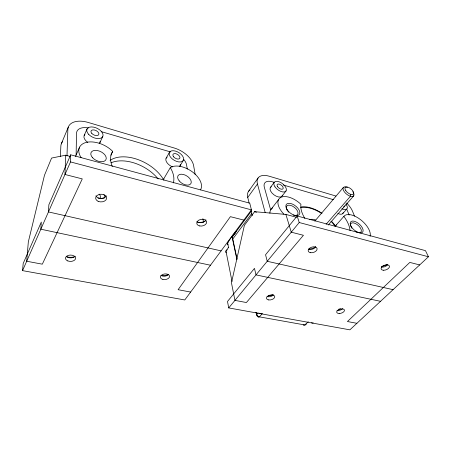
<?xml version="1.0" encoding="UTF-8"?>
<svg xmlns="http://www.w3.org/2000/svg" width="451" height="451" viewBox="0 0 451 451"><rect width="100%" height="100%" fill="white"/><g stroke="black" fill="none" stroke-linecap="round" stroke-linejoin="round"><path stroke-width="0.68" d="M76.123 155.099L76.507 133.389A14.72 8.513 25 0 1 88.368 127.949M22.55 270.628L70.519 161.92L70.706 154.811L249.753 203.175L251.427 209.862L184.78 299.971L22.55 270.628L23.187 263.491L41.312 222.033L40.827 229.204L210.482 265.222M66.99 156.012L67.859 129.454A21.422 12.352 24.9 0 1 88.227 122.463L174.385 148.052A19.545 11.106 30.8 0 1 193.626 165.641L195.193 174.605M65.649 155.2L64.972 174.486L82.268 178.895L42.321 264.179L26.688 261.242L28.334 241.871L44.486 175.242L51.577 158.07L65.649 155.2L70.339 156.463M60.389 156.734L60.851 146.186A20.955 12.532 24.3 0 1 62.475 141.721M350.833 194.426L350.427 196.286L326.079 224.327M61.297 143.869L68.281 127.159M70.706 154.811L48.871 204.754L48.454 211.925L221.097 250.874M84.219 135.356L87.037 128.997M75.486 156.424L79.647 147.071M99.863 142.708L102.8 136.45M110.85 155.2L112.711 151.418A20.785 12.425 25.5 0 0 87.02 142.24A20.785 12.425 25.5 0 0 81.118 157.641M166.092 158.239L169.396 152.449M200.481 189.882A19.06 11.151 31.7 0 0 192.368 171.854A19.06 11.151 31.7 0 0 170.298 167.597L163.403 179.413A18.75 11.298 31.5 0 1 163.995 179.07M179.797 166.261L183.196 160.556A8.011 4.51 30.7 0 0 175.157 151A8.011 4.51 30.7 0 0 170.799 157.489A8.011 4.51 30.7 0 0 183.196 160.556M236.589 231.386A60.09 36.446 40.8 0 0 231.972 236.375L227.603 242.863L228.533 247.402L225.99 251.28A2.356 1.488 -11.5 0 0 226.188 252.791M248.512 191.371L258.107 177.965M249.127 203.001L247.746 197.465L257.448 184.002A17.972 9.561 36.5 0 1 269.151 176.206L334.704 195.678A17.104 8.456 39.6 0 1 335.916 196.078M237.023 258.891L232.778 238.991A9.386 5.733 37.2 0 1 233.455 235.236L251.421 210.983M270.375 187.498L274.163 182.396M232.778 238.991L251.697 213.56M254.573 211.699L244.374 225.37L231.459 282.828L234.948 300.383L246.398 302.536L303.438 235.292L291.256 232.186L285.9 214.422L254.573 211.699L256.546 212.218M278.645 199.472L270.662 209.862L264.314 187.227A12.363 6.579 36.7 0 1 272.263 181.759L274.625 182.452M282.225 195.897L286.097 190.858M380.537 301.319L255.999 274.885L254.471 268.373L227.507 301.477L228.719 307.92L349.869 329.839L428.45 256.771L425.468 250.643L297.147 215.978L265.566 254.753L267.229 261.281L393.063 289.672M228.719 307.92L299.227 222.529L297.147 215.978M314.826 221.148L343.369 187.458M328.255 225.021L353.697 195.869M342.715 213.65L346.813 208.988M258.152 312.825L256.777 314.381A2.52 1.387 -12.5 0 0 257.718 316.123A2.543 1.291 -80.7 0 0 259.398 316.861L304.763 324.94A2.481 1.539 48.5 0 0 306.223 323.993M331.524 221.272A29.011 15.469 39.9 0 1 335.414 225.94L343.871 216.379A16.67 8.27 40.9 0 1 360.383 219.53A16.67 8.27 40.9 0 1 370.113 236.335M262.403 313.479L259.398 316.861A2.543 1.776 42.8 0 1 256.777 314.381L256.348 312.458M308.292 321.8L304.763 324.94A2.452 1.398 -81.7 0 1 303.235 324.855M228.477 247.39L228.167 247.34L228.533 247.402M190.638 292.056L178.106 289.7L230.382 216.666L243.856 220.099M356.893 323.305L347.433 321.524L409.818 262.414L419.678 264.929M70.519 161.92L251.427 209.862M299.227 222.529L428.45 256.771M285.9 214.422L296.499 217.275M101.176 131.602L170.563 151.948M283.42 185.034L333.3 199.658M259.195 313.186L259.528 313.383A3.157 2.678 -27.7 0 0 260.159 313.597A4.397 3.715 -28.4 0 0 261.411 313.637M354.492 216.091L352.586 211.378A17.104 8.456 39.6 0 0 346.639 203.029M349.125 215.071L347.546 211.091A11.794 5.852 39.6 0 0 346.791 209.535M257.448 184.002L265.211 212.646M251.015 210.532L252.295 215.657M231.972 236.375L236.944 259.714M232.017 281.458L225.99 251.28A2.356 1.471 33.5 0 1 227.084 249.91M202.911 218.746L203.514 222.196M187.261 169.074L186.584 164.948A13.485 7.684 30.7 0 0 183.715 159.406M180.248 164.44A7.949 4.538 30.6 0 1 179.504 166.628M172.53 166.898A7.949 4.538 30.6 0 1 166.515 161.903A7.949 4.538 30.6 0 1 167.141 157.1M103.961 194.59A9.567 6.179 25.4 0 1 105.004 197.234M99.141 194.15A4.679 3.022 25.4 0 1 99.564 198.519M100.128 141.315A8.642 5.012 25.1 0 1 99.22 143.615M87.714 142.358A8.642 5.012 25.1 0 1 84.895 134.46M110.067 160.415A33.729 20.65 28.4 0 1 163.848 180.203M168.618 274.456A4.606 2.836 -6.9 0 1 161.058 275.431M75.063 256.207A5.062 3.18 -0.1 0 1 66.393 256.467M168.589 274.456A8.885 5.502 -6.9 0 1 161.12 275.375M75.131 256.636A9.759 6.167 0 0 1 66.444 256.709M205.881 219.755A4.989 3.371 -9.7 0 1 201.76 222.563A4.989 3.371 -9.7 0 1 196.878 221.385M106.222 195.824A5.485 3.856 -0.3 0 1 101.063 198.378A5.485 3.856 -0.3 0 1 95.905 195.852M205.273 221.108A9.618 6.539 -9.7 0 1 197.662 222.366M104.531 197.978A10.576 7.47 -0.2 0 1 97.974 198.124M111.115 162.783A33.537 20.723 28.3 0 1 158.16 178.946M112.305 166.453A34.315 20.408 28.7 0 1 112.711 151.418M170.298 167.597A34.315 20.408 28.7 0 1 173.331 182.92M309.595 219.733A11.563 6.156 39.8 0 1 315.463 219.964M300.603 207.731A27.827 14.827 39.8 0 1 321.991 213.678M330.944 221.193A27.827 14.827 39.8 0 1 335.307 226.537M233.455 235.236A59.555 36.119 40.8 0 1 235.557 232.953M227.603 242.863A59.143 36.463 40.9 0 1 228.702 241.375M228.009 244.808A2.418 1.776 9.6 0 1 227.569 242.852M313.203 322.854A2.537 1.776 79.2 0 1 311.551 322.685M256.602 312.752A2.633 0.879 -65.9 0 1 255.847 312.323M352.806 191.669A6.658 3.14 39.2 0 1 351.267 196.484A6.658 3.14 39.2 0 1 343.341 190.153A6.658 3.14 39.2 0 1 347.422 187.374M304.853 218.408A29.445 15.216 39.7 0 1 300.935 204.314A17.431 9.353 38.2 0 0 280.584 197.532A17.431 9.353 38.2 0 0 283.916 214.191M343.871 216.379A29.445 15.216 39.7 0 1 350.049 230.602M269.878 213.278A17.172 9.499 38.3 0 1 272.579 207.911M335.414 225.94A16.428 8.417 41.1 0 1 336.474 224.964M301.42 206.857A29.011 15.469 39.9 0 1 321.766 213.126M387.826 264.5A4.363 2.413 -19.9 0 1 381.36 267.02M315.672 246.934A4.583 2.791 -17 0 1 308.484 249.177M386.857 264.495A8.417 4.69 -20 0 1 381.58 266.417M315.61 246.849A8.84 5.418 -17.1 0 1 308.867 249.065M247.746 197.465A17.634 9.759 36.6 0 1 249.967 189.967M342.692 308.738A4.003 2.114 -16.5 0 1 337.01 310.282M273.515 294.745A4.217 2.407 -13.4 0 1 267.071 296.527M340.426 308.732A7.723 4.115 -16.6 0 1 338.622 309.245M272.742 294.666A8.135 4.673 -13.4 0 1 268.238 295.901M282.501 195.142A7.267 3.867 36.8 0 1 273.926 194.804A7.267 3.867 36.8 0 1 271.293 186.703M343.211 212.697A6.945 3.456 39.6 0 1 337.833 213.424M345.883 204.032A6.996 3.422 39.5 0 1 346.915 208.875A6.996 3.422 39.5 0 1 341.926 208.728M344.378 205.786A3.422 1.674 39.5 0 1 343.425 206.919M288.713 212.195A6.906 3.715 38.2 0 1 288.426 205.171A6.906 3.715 38.2 0 1 297.519 211.012A6.906 3.715 38.2 0 1 293.223 215.088M351.893 228.212A6.607 3.287 40.9 0 1 353.415 222.845A6.607 3.287 40.9 0 1 361.228 229.751A6.607 3.287 40.9 0 1 355.856 231.713M173.669 156.863A3.918 2.204 30.7 0 0 179.735 158.391A3.918 2.204 30.7 0 0 175.828 153.706A3.918 2.204 30.7 0 0 173.669 156.863M88.633 134.319A8.716 4.984 25.3 0 0 102.557 136.879A8.716 4.984 25.3 0 0 93.492 127.114A8.716 4.984 25.3 0 0 88.633 134.319M91.852 133.49A4.268 2.435 25.3 0 0 98.673 134.764A4.268 2.435 25.3 0 0 94.27 129.978A4.268 2.435 25.3 0 0 91.852 133.49M98.093 201.293A5.519 3.85 -0.5 0 0 106.65 198.288A5.519 3.85 -0.5 0 0 98.69 194.635A5.519 3.85 -0.5 0 0 98.093 201.293M199.731 225.957A5.017 3.371 -9.8 0 0 206.654 221.813A5.017 3.371 -9.8 0 0 198.75 220.206A5.017 3.371 -9.8 0 0 199.731 225.957M162.901 279.451A4.628 2.83 -7 0 0 169.582 276.249A4.628 2.83 -7 0 0 162.456 274.569A4.628 2.83 -7 0 0 162.901 279.451M67.83 260.943A5.091 3.174 -0.2 0 0 75.616 258.338A5.091 3.174 -0.2 0 0 68.135 255.446A5.091 3.174 -0.2 0 0 67.83 260.943M179.205 180.919A7.56 4.42 31.7 0 0 190.874 183.647A7.56 4.42 31.7 0 0 183.264 174.424A7.56 4.42 31.7 0 0 179.205 180.919M92.579 157.732A8.242 4.927 25.5 0 0 105.782 159.936A8.242 4.927 25.5 0 0 97.213 150.51A8.242 4.927 25.5 0 0 92.579 157.732M345.759 190.581A5.311 2.497 39.2 0 0 353.347 194.201A5.311 2.497 39.2 0 0 348.809 187.498A5.311 2.497 39.2 0 0 345.759 190.581M383.553 270.25A4.38 2.407 -19.8 0 0 389.472 266.287A4.38 2.407 -19.8 0 0 382.848 266.09A4.38 2.407 -19.8 0 0 383.553 270.25M310.728 252.729A4.606 2.785 -17 0 0 317.109 248.71A4.606 2.785 -17 0 0 310.091 247.903A4.606 2.785 -17 0 0 310.728 252.729M339.169 313.496A4.02 2.108 -16.5 0 0 344.44 310.04A4.02 2.108 -16.5 0 0 338.149 309.989A4.02 2.108 -16.5 0 0 339.169 313.496M268.627 299.921A4.234 2.402 -13.4 0 0 274.749 296.719A4.234 2.402 -13.4 0 0 268.401 295.726A4.234 2.402 -13.4 0 0 268.627 299.921M275.014 186.883A7.323 3.839 36.8 0 0 285.866 191.179A7.323 3.839 36.8 0 0 279.457 181.911A7.323 3.839 36.8 0 0 275.014 186.883M277.624 186.731A3.58 1.877 36.8 0 0 282.935 188.851A3.58 1.877 36.8 0 0 279.823 184.318A3.58 1.877 36.8 0 0 277.624 186.731M287.208 209.845A8.231 4.414 38.2 0 0 299.295 214.58A8.231 4.414 38.2 0 0 292.068 203.937A8.231 4.414 38.2 0 0 287.208 209.845M351.442 226.909A7.87 3.901 40.9 0 0 362.593 232.158A7.87 3.901 40.9 0 0 355.963 221.881A7.87 3.901 40.9 0 0 351.442 226.909"/></g></svg>
